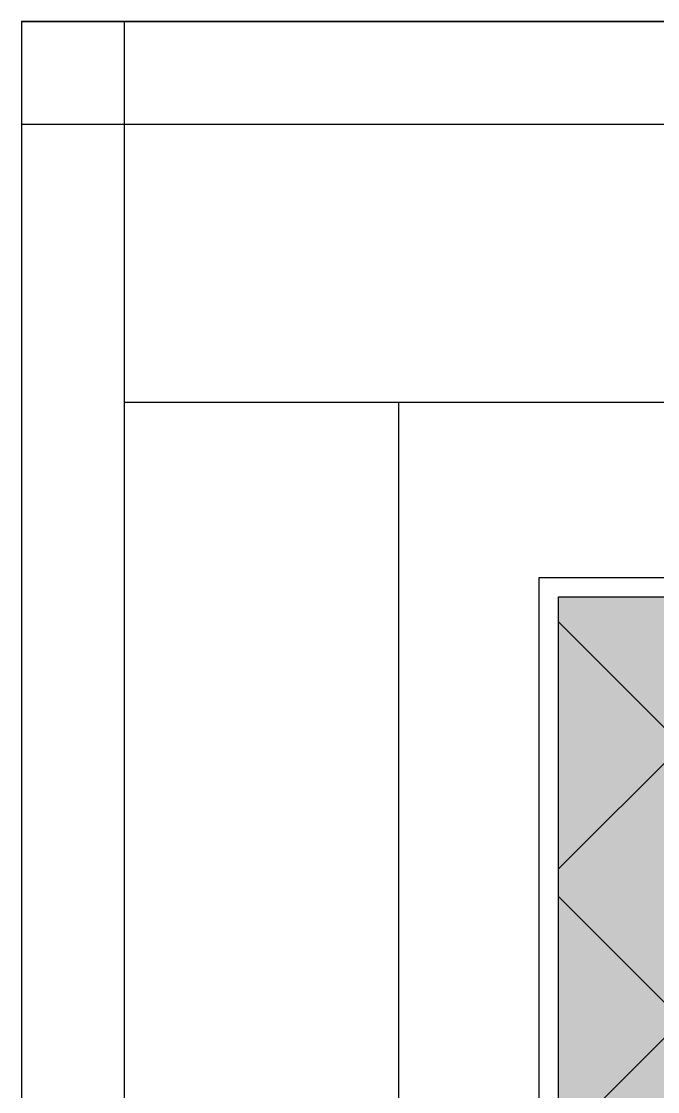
# Model space of a CAD drawing. Header units: inches. Extents: x -55 to 844, y -103 to 167.
# Drawn here: x 812.045 to 812.973, y 54.39 to 55.951 of the extents above; entities that cross this region are included whole.
import ezdxf

# ---------------------------------------------------------------- set-up
doc = ezdxf.new("R2010")
doc.units = ezdxf.units.IN
doc.header["$MEASUREMENT"] = 0
doc.layers.add('AI-Hatch mob', color=254, linetype='Continuous')
doc.layers.add('AI-Mob', color=2, linetype='Continuous')

# ---------------------------------------------------------------- blocks, each defined once
blk = doc.blocks.new('futcinema')
at = {"layer": 'AI-Hatch mob'}
blk.add_hatch(color=254, dxfattribs=at).paths.add_polyline_path([(-0.8014, -0.2994), (-0.8014, 1.3439), (0.8419, 1.3439), (0.8419, -0.2994)])
h = blk.add_hatch(dxfattribs=at)
h.set_pattern_fill('_USER', color=33, scale=0.25, angle=-45, style=0, double=1, pattern_type=0)
h.set_pattern_definition([(45, (-0.8014, -1.60278), (0.200347, -0.200347), []), (315, (-0.8014, -1.60278), (-0.200347, -0.200347), [])])
h.paths.add_polyline_path([(0.8419, -0.2994), (-0.8014, -0.2994), (-0.8014, 1.3439), (0.8419, 1.3439)])
for points in [[(-0.8297, -0.3278), (-0.8297, 1.3722), (0.8703, 1.3722), (0.8703, -0.3278)], [(-0.8014, -0.2994), (-0.8014, 1.3439), (0.8419, 1.3439), (0.8419, -0.2994)]]:
    blk.add_lwpolyline(points, close=True)
blk = doc.blocks.new('LKJHGFDS')
at = {"layer": 'AI-Mob'}
blk.add_line((794.1144, 19.6706), (794.1144, 14.2606), dxfattribs=at)
at = {"layer": 'AI-Mob', "ltscale": 3}
blk.add_lwpolyline([(793.7144, 14.0106), (803.4344, 14.0106), (803.4344, 19.6706), (793.7144, 19.6706)], close=True, dxfattribs=at)
at = {"layer": 'AI-Mob'}
blk.add_blockref('futcinema', (795.1492, 18.0429), dxfattribs=at)

msp = doc.modelspace()

# ---------------------------------------------------------------- linework, layer by layer
for p, q in [((812.0448, 55.9514), (823.1945, 55.9514)), ((812.0448, 55.8014), (823.1945, 55.8014))]:
    msp.add_line(p, q)
for points in [[(823.1945, 55.9514), (812.0448, 55.9514)], [(812.0448, 55.9514), (812.0448, 49.5855)], [(812.1948, 55.9514), (812.1948, 49.5855)]]:
    msp.add_lwpolyline(points)

# ---------------------------------------------------------------- block references
msp.add_blockref('LKJHGFDS', (18.4804, 35.7249))

doc.saveas('drawing.dxf')
